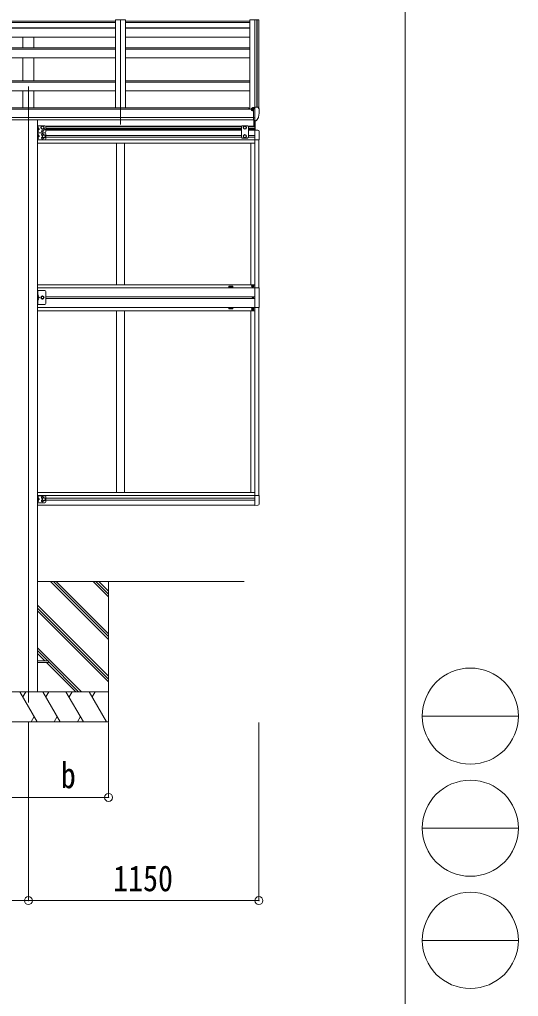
# Model space of a CAD drawing. Units: millimetres at full size, sheet at 1:40; details may follow other scales. Extents: x -11181 to 11305, y -7804 to 7716.
# Drawn here: x 8816 to 11305, y -2844 to 2035 of the extents above; entities that cross this region are included whole.
import ezdxf
from ezdxf.enums import TextEntityAlignment as Align

# ---------------------------------------------------------------- set-up
doc = ezdxf.new("R2010")
doc.units = ezdxf.units.MM
doc.header["$LTSCALE"] = 40
doc.header["$PDMODE"] = 32
doc.header["$PDSIZE"] = 40
for name, color, linetype, lineweight in [('0-0_0', 7, 'Continuous', 9), ('0-1_本体', 4, 'Continuous', 9), ('0-2_部品', 7, 'Continuous', 9), ('0-8_PARTS2', 2, 'Continuous', 9), ('0-A_寸法', 6, 'Continuous', 9), ('1-1_GLASS', 4, 'Continuous', 9), ('1-2_GLASS_SEAL', 7, 'Continuous', 9), ('F-0_240', 7, 'Continuous', 9)]:
    doc.layers.add(name, color=color, linetype=linetype, lineweight=lineweight)
doc.styles.add('ＭＳ ゴシック', font='')
doc.styles.get('ＭＳ ゴシック').set_extended_font_data('MS Gothic')

msp = doc.modelspace()

# ---------------------------------------------------------------- linework, layer by layer
at = {"layer": '0-0_0'}
for p, q in [((9935.89, -771.97), (8905.09, -771.97)), ((9259.89, -1060.98), (8970.87, -771.97)), ((9259.89, -1046.83), (8985.01, -771.97)), ((9259.89, -1032.69), (8999.16, -771.97)), ((9259.89, -848.85), (9183.01, -771.97)), ((9259.89, -834.7), (9197.15, -771.97)), ((9259.89, -820.56), (9211.29, -771.97)), ((9259.89, -771.97), (9259.89, -1471.97)), ((9259.89, -1244.82), (8905.09, -890.03)), ((9259.89, -1258.97), (8905.09, -904.17)), ((9259.89, -1273.11), (8905.09, -918.31)), ((9124.9, -1321.97), (8905.09, -1102.16)), ((8956.24, -1167.46), (8905.09, -1116.3)), ((8942.1, -1167.46), (8905.09, -1130.44)), ((9096.61, -1321.97), (8951.1, -1176.46)), ((9110.75, -1321.97), (8959.89, -1171.1)), ((8459.89, -1321.97), (9259.89, -1321.97)), ((8903.19, -1471.97), (8816.59, -1321.97)), ((8831.59, -1347.95), (8846.59, -1321.96)), ((9018.66, -1471.97), (8932.06, -1321.97)), ((8947.06, -1347.95), (8962.06, -1321.97)), ((9134.13, -1471.97), (9047.53, -1321.97)), ((9062.53, -1347.95), (9077.53, -1321.97)), ((9249.6, -1471.97), (9163, -1321.97)), ((9178, -1347.95), (9193, -1321.97)), ((8888.19, -1445.99), (8873.19, -1471.97)), ((9003.66, -1445.99), (8988.66, -1471.97)), ((9119.13, -1445.99), (9104.13, -1471.97)), ((9259.89, -1471.97), (8459.89, -1471.97))]:
    msp.add_line(p, q, dxfattribs=at)
at = {"layer": '0-1_本体'}
for p, q in [((9294.89, 2020.24), (8674.89, 2020.24)), ((9294.89, 2033.24), (9294.89, 1593.95)), ((9294.89, 2033.24), (9344.89, 2033.24)), ((9344.89, 2033.24), (9344.89, 1593.95)), ((9964.89, 2020.24), (9344.89, 2020.24)), ((9345.09, 2027.17), (9965.09, 2027.17)), ((9964.89, 2033.24), (9964.89, 1587.24)), ((10000.81, 2033.04), (10000.19, 2031.42)), ((10000.89, 2033.15), (10000.89, 1597.42)), ((10008.94, 2032.82), (10001.1, 2033.23)), ((10009.88, 2031.94), (10009.89, 1590.88)), ((9294.89, 1993.53), (8674.89, 1993.53)), ((9294.89, 1990.95), (8674.89, 1990.95)), ((9964.89, 1993.53), (9344.89, 1993.53)), ((9964.89, 1990.95), (9344.89, 1990.95)), ((9294.89, 1946.21), (8674.89, 1946.21)), ((8832.39, 1892.48), (8832.39, 1946.21)), ((8887.39, 1892.48), (8887.39, 1946.21)), ((9964.89, 1946.21), (9344.89, 1946.21)), ((9294.89, 1892.48), (8674.89, 1892.48)), ((9294.89, 1886.91), (8674.89, 1886.91)), ((9964.89, 1892.48), (9344.89, 1892.48)), ((9964.89, 1886.91), (9344.89, 1886.91)), ((9294.89, 1842.91), (8674.89, 1842.91)), ((8832.39, 1728.83), (8832.39, 1842.91)), ((8887.39, 1728.83), (8887.39, 1842.91)), ((9964.89, 1842.91), (9344.89, 1842.91)), ((9294.89, 1728.83), (8674.89, 1728.83)), ((9294.89, 1722.03), (8674.89, 1722.03)), ((9964.89, 1728.83), (9344.89, 1728.83)), ((9964.89, 1722.03), (9344.89, 1722.03)), ((9294.89, 1678.48), (8674.89, 1678.48)), ((8832.39, 1593.95), (8832.39, 1678.48)), ((8887.39, 1593.95), (8887.39, 1678.48)), ((9964.89, 1678.48), (9344.89, 1678.48)), ((4636.39, 1587.24), (9983.39, 1587.24)), ((4659.89, 1593.95), (9959.89, 1593.95)), ((9959.89, 1587.24), (9959.89, 1593.95)), ((9983.39, 1546.02), (4636.39, 1546.02)), ((4636.39, 1534.17), (9983.39, 1534.25)), ((8905.09, 1534.08), (8905.09, -1321.99))]:
    msp.add_line(p, q, dxfattribs=at)
msp.add_lwpolyline([(10000.19, 1597.42), (10000.19, 2033.24), (9964.89, 2033.24)], dxfattribs=at)
msp.add_circle((9975.91, 1582.51), 3, dxfattribs=at)
for centre, radius, start, end in [((10001.09, 2032.93), 0.301, 87.13321, 158.93673), ((10008.89, 2031.82), 1, 6.67014, 87)]:
    msp.add_arc(centre, radius, start, end, dxfattribs=at)
at = {"layer": '0-2_部品'}
for p, q in [((8675.09, 2027.17), (9295.09, 2027.17)), ((9973.59, 1591.58), (9973.59, 1587.25)), ((9988.59, 1592.75), (9974.59, 1592.69)), ((9978.09, 1592.71), (9978.09, 1594.6)), ((9978.59, 1582.52), (9978.29, 1582.52)), ((9979.11, 1582.52), (9978.59, 1582.52)), ((9978.91, 1595.02), (9988.59, 1595.74)), ((9983.59, 1587.7), (9990.09, 1588.1)), ((9988.59, 1596.52), (9990.09, 1596.52)), ((9988.59, 1596.52), (9988.59, 1590.35)), ((9990.09, 1528.94), (9990.09, 1597.43)), ((10005.18, 1596.87), (10009.24, 1591.06)), ((10012.09, 1588.06), (10012.09, 1587.43)), ((9983.59, 1532.13), (9989.09, 1532.13)), ((9989.59, 1531.13), (9989.09, 1532.13)), ((9990.09, 1531.13), (9989.59, 1531.13)), ((9991.59, 1529.03), (9990.09, 1528.94)), ((9991.59, 1529.03), (9995.3, 1529.25)), ((9997.71, 1530.75), (10007.46, 1546.13))]:
    msp.add_line(p, q, dxfattribs=at)
at = {"layer": '0-2_部品', "color": 4}
for p, q in [((8960.09, -1167.46), (8905.09, -1167.46)), ((8960.09, -1167.46), (8960.09, -1176.46)), ((8960.09, -1176.46), (8905.09, -1176.46))]:
    msp.add_line(p, q, dxfattribs=at)
at = {"layer": '0-2_部品'}
for points in [[(9973.59, 1584.14), (9973.59, 1582.52), (9973.11, 1582.52)], [(9978.29, 1583.71), (9978.29, 1582.52), (9973.59, 1582.52)], [(9978.91, 1595.02), (9978.74, 1595), (9978.59, 1594.97), (9978.44, 1594.93), (9978.32, 1594.88), (9978.22, 1594.82), (9978.15, 1594.75), (9978.1, 1594.68), (9978.09, 1594.6)], [(9983.59, 1532.13), (9983.59, 1590.35), (9988.59, 1590.35)], [(9990.09, 1597.43), (10002.09, 1597.43), (10004.42, 1597.29)], [(9990.09, 1542.82), (9986.92, 1543.23), (9983.59, 1543.66)]]:
    msp.add_lwpolyline(points, dxfattribs=at)
for centre, radius, start, end in [((9976.09, 1582.52), 2.5, 28.35764, 180), ((9976.09, 1582.52), 2.5, 0, 28.35764), ((10004.36, 1596.29), 1, 35, 86.5), ((9819.6, 1587.44), 192.49, 347.8767, 359.9992), ((10009.09, 1588.06), 3, 0, 87), ((9995.11, 1532.25), 3, 273.5, 330), ((10004.86, 1547.63), 3, 330, 348.16652)]:
    msp.add_arc(centre, radius, start, end, dxfattribs=at)
msp.add_ellipse((9974.59, 1591.59), major_axis=(0.02, 1.1), ratio=0.906239, start_param=0.0206394, end_param=1.5914357, dxfattribs=at)
at = {"layer": '0-8_PARTS2'}
for p, q in [((9319.89, 2030.11), (9319.89, 1510.83)), ((9989.89, 2030.11), (9989.89, 1510.83)), ((8859.89, 1699.63), (8859.89, -1375.6))]:
    msp.add_line(p, q, dxfattribs=at)
at = {"layer": '0-A_寸法'}
for p, q in [((8859.89, -2364.84), (8859.89, -1475.45)), ((9259.89, -1849.86), (9259.89, -1475.45)), ((10009.88, -2364.84), (10009.88, -1475.45)), ((9259.89, -1849.86), (8459.89, -1849.86)), ((8859.89, -2364.84), (5759.89, -2364.84)), ((10009.88, -2364.84), (8859.89, -2364.84))]:
    msp.add_line(p, q, dxfattribs=at)
for p in [(9259.89, -1849.86), (8859.89, -2364.84), (10009.88, -2364.84)]:
    msp.add_point(p, dxfattribs=at)
at = {"layer": '1-1_GLASS'}
for p, q in [((8945.09, 1502.92), (9925.59, 1502.92)), ((8947.06, 1499.42), (9922.59, 1499.42)), ((8947.09, 1490.42), (9922.59, 1490.42)), ((8947.09, 1486.92), (9922.59, 1486.92)), ((9922.59, 1481.92), (8947.09, 1481.92)), ((9954.59, 1502.92), (9990.09, 1502.92)), ((9957.59, 1499.42), (9990.09, 1499.42)), ((9957.59, 1490.42), (9990.09, 1490.42)), ((9957.59, 1486.92), (9990.09, 1486.92)), ((9990.09, 1481.92), (9957.59, 1481.92)), ((9990.09, 1482.62), (9990.09, 645.42)), ((9990.09, 1433.42), (8905.09, 1433.42)), ((8905.09, 1417.42), (9990.09, 1417.42)), ((8947.09, 1455.92), (9922.59, 1455.92)), ((8947.09, 1446.92), (9922.59, 1446.92)), ((9299.89, 1417.42), (9299.89, 710.42)), ((9339.89, 1417.42), (9339.89, 710.42)), ((9957.59, 1455.92), (9990.09, 1455.92)), ((9957.59, 1446.92), (9990.09, 1446.92)), ((9970.09, 1417.42), (9970.09, 710.42)), ((9970.09, 1417.42), (9970.09, 710.42)), ((10010.09, 1433.22), (10010.09, 694.62)), ((8905.09, 710.42), (9990.09, 710.42)), ((8905.09, 694.42), (9990.09, 694.42)), ((8947.09, 649.87), (9990.09, 649.87)), ((9990.09, 640.87), (8947.09, 640.87)), ((9990.09, 645.62), (9990.09, -391.58)), ((9990.09, 596.42), (8905.09, 596.42)), ((10010.09, 596.22), (10010.09, -342.38)), ((8905.09, 580.42), (9990.09, 580.42)), ((9299.89, -326.58), (9299.89, 580.42)), ((9339.89, -326.58), (9339.89, 580.42)), ((9970.09, 580.42), (9970.09, -326.58)), ((9970.09, 580.42), (9970.09, -326.58)), ((8905.09, -326.58), (9990.09, -326.58)), ((9990.09, -326.58), (9990.09, -342.58)), ((8905.09, -342.58), (9990.09, -342.58)), ((8947.09, -356.08), (9990.09, -356.08)), ((8947.09, -365.08), (9990.09, -365.08)), ((8905.09, -391.08), (9990.09, -391.08))]:
    msp.add_line(p, q, dxfattribs=at)
for points in [[(9860.09, 697.43), (9880.09, 697.43), (9880.09, 702.43), (9860.09, 702.43)], [(9860.09, 595.43), (9880.09, 595.43), (9880.09, 590.43), (9860.09, 590.43)]]:
    msp.add_lwpolyline(points, close=True, dxfattribs=at)
at = {"layer": '1-2_GLASS_SEAL'}
for p, q in [((9984.59, 1502.92), (9984.59, 1532.13)), ((9990.09, 1528.93), (9990.09, 1482.42)), ((9991.59, 1482.42), (9991.59, 1529.02)), ((8905.09, 1503.92), (8905.09, 1468.92)), ((8942.09, 1503.92), (8905.09, 1503.92)), ((8905.09, 1468.92), (8905.09, 1433.92)), ((8942.09, 1468.92), (8905.09, 1468.92)), ((8942.09, 1468.92), (8905.09, 1468.92)), ((8907.59, 1503.92), (8907.59, 1468.92)), ((8908.09, 1491.42), (8907.59, 1491.51)), ((8907.59, 1486.42), (8914.59, 1486.42)), ((8908.09, 1473.42), (8907.59, 1473.51)), ((8907.59, 1468.92), (8907.59, 1433.92)), ((8908.09, 1499.42), (8908.89, 1499.28)), ((8908.09, 1491.42), (8908.89, 1491.57)), ((8908.09, 1481.42), (8908.89, 1481.28)), ((8908.09, 1473.42), (8908.89, 1473.57)), ((8908.09, 1464.42), (8908.89, 1464.28)), ((8947.09, 1498.92), (8947.09, 1473.92)), ((8947.09, 1463.92), (8947.09, 1438.92)), ((9926.59, 1503.92), (9922.59, 1499.92)), ((9922.59, 1499.92), (9922.59, 1446.43)), ((9953.59, 1503.92), (9926.59, 1503.92)), ((9953.59, 1503.92), (9957.59, 1499.92)), ((9957.59, 1446.43), (9957.59, 1499.92)), ((9990.09, 1482.42), (10005.37, 1481.62)), ((10010.59, 1476.13), (10010.59, 1433.22)), ((8942.09, 1433.92), (8905.09, 1433.92)), ((8908.09, 1456.42), (8907.59, 1456.51)), ((8907.59, 1451.42), (8914.59, 1451.42)), ((8908.09, 1438.42), (8907.59, 1438.51)), ((8908.09, 1456.42), (8908.89, 1456.57)), ((8908.09, 1446.42), (8908.89, 1446.28)), ((8908.09, 1438.42), (8908.89, 1438.57)), ((9926.59, 1442.43), (9922.59, 1446.43)), ((9953.59, 1442.43), (9926.59, 1442.43)), ((9940.09, 1458.93), (9933.59, 1455.18)), ((9933.59, 1455.18), (9933.59, 1447.67)), ((9933.59, 1447.67), (9940.09, 1443.92)), ((9946.59, 1455.18), (9940.09, 1458.93)), ((9940.09, 1443.92), (9946.59, 1447.67)), ((9946.59, 1447.67), (9946.59, 1455.18)), ((9953.59, 1442.43), (9957.59, 1446.43)), ((9990.09, 1433.22), (10010.59, 1433.22)), ((9977.59, 704.93), (9976.59, 704.93)), ((9980.59, 703.93), (9981.59, 703.93)), ((8942.09, 681.37), (8905.09, 681.37)), ((8907.59, 681.37), (8907.59, 611.37)), ((8908.09, 651.37), (8907.59, 651.46)), ((8907.59, 651.37), (8914.59, 646.37)), ((8907.59, 646.37), (8914.59, 646.37)), ((8907.59, 641.37), (8914.59, 646.37)), ((8908.09, 659.37), (8908.89, 659.23)), ((8908.09, 651.37), (8908.89, 651.51)), ((8908.09, 641.37), (8908.89, 641.23)), ((8947.09, 616.37), (8947.09, 676.37)), ((9978.86, 646.02), (9978.04, 646.02)), ((9981.32, 646.84), (9982.14, 646.84)), ((8908.09, 633.37), (8907.59, 633.46)), ((8908.09, 633.37), (8908.89, 633.51)), ((9977.59, 587.93), (9976.59, 587.93)), ((9980.59, 588.93), (9981.59, 588.93)), ((8905.09, -343.08), (8905.09, -378.08)), ((8942.09, -343.08), (8905.09, -343.08)), ((8942.09, -378.08), (8905.09, -378.08)), ((8907.59, -343.08), (8907.59, -378.08)), ((8908.09, -355.58), (8907.59, -355.49)), ((8907.59, -360.58), (8914.59, -360.58)), ((8908.09, -373.58), (8907.59, -373.49)), ((8908.09, -347.58), (8908.89, -347.72)), ((8908.09, -355.58), (8908.89, -355.43)), ((8908.09, -365.58), (8908.89, -365.72)), ((8908.09, -373.58), (8908.89, -373.43)), ((8947.09, -348.08), (8947.09, -373.08)), ((9990.09, -342.38), (10010.59, -342.38)), ((10010.59, -385.29), (10010.59, -342.38)), ((9990.09, -391.58), (10005.37, -390.78))]:
    msp.add_line(p, q, dxfattribs=at)
for points in [[(8907.2, 1495.42), (8907.83, 1496.61), (8910.07, 1497.72)], [(8907.2, 1495.42), (8907.83, 1494.24), (8910.07, 1493.12)], [(8907.2, 1477.42), (8907.83, 1478.61), (8910.07, 1479.72)], [(8907.2, 1477.42), (8907.83, 1476.24), (8910.07, 1475.12)], [(8908.09, 1491.42), (8908.09, 1499.42), (8907.59, 1499.34), (8907.59, 1491.51)], [(8907.59, 1491.42), (8914.59, 1486.42), (8907.59, 1481.42)], [(8908.09, 1473.42), (8908.09, 1481.42), (8907.59, 1481.34), (8907.59, 1473.51)], [(8908.09, 1456.42), (8908.09, 1464.42), (8907.59, 1464.34), (8907.59, 1456.51)], [(9933.59, 1498.68), (9940.09, 1502.43), (9946.59, 1498.68)], [(9946.59, 1498.68), (9946.59, 1491.17), (9940.09, 1487.42), (9933.59, 1491.17), (9933.59, 1498.68)], [(8907.2, 1460.42), (8907.83, 1461.61), (8910.07, 1462.72)], [(8907.2, 1460.42), (8907.83, 1459.24), (8910.07, 1458.12)], [(8907.2, 1442.42), (8907.83, 1443.61), (8910.07, 1444.72)], [(8907.2, 1442.42), (8907.83, 1441.24), (8910.07, 1440.12)], [(8907.59, 1456.42), (8914.59, 1451.42), (8907.59, 1446.42)], [(8908.09, 1438.42), (8908.09, 1446.42), (8907.59, 1446.34), (8907.59, 1438.51)], [(9976.59, 704.93), (9976.59, 703.93), (9977.59, 703.93)], [(9979.59, 705.93), (9979.59, 706.93), (9978.59, 706.93), (9978.59, 705.93)], [(9978.59, 702.93), (9978.59, 701.93), (9979.59, 701.93), (9979.59, 702.93)], [(9981.59, 703.93), (9981.59, 704.93), (9980.59, 704.93)], [(9990.09, 695.43), (10010.79, 695.43), (10010.79, 597.43), (9990.09, 597.43)], [(8942.09, 611.37), (8905.09, 611.37), (8905.09, 681.37)], [(8907.2, 655.37), (8907.83, 656.56), (8910.07, 657.67)], [(8907.2, 655.37), (8907.83, 654.18), (8910.07, 653.07)], [(8907.2, 637.37), (8907.83, 638.56), (8910.07, 639.67)], [(8907.2, 637.37), (8907.83, 636.18), (8910.07, 635.07)], [(8908.09, 651.37), (8908.09, 659.37), (8907.59, 659.28), (8907.59, 651.46)], [(8908.09, 633.37), (8908.09, 641.37), (8907.59, 641.28), (8907.59, 633.46)], [(9978.04, 646.02), (9978.04, 646.84), (9978.86, 646.84)], [(9979.68, 647.66), (9979.68, 648.48), (9980.5, 648.48), (9980.5, 647.66)], [(9980.5, 645.2), (9980.5, 644.38), (9979.68, 644.38), (9979.68, 645.2)], [(9982.14, 646.84), (9982.14, 646.02), (9981.32, 646.02)], [(9976.59, 587.93), (9976.59, 588.93), (9977.59, 588.93)], [(9978.59, 589.93), (9978.59, 590.93), (9979.59, 590.93), (9979.59, 589.93)], [(9979.59, 586.93), (9979.59, 585.93), (9978.59, 585.93), (9978.59, 586.93)], [(9981.59, 588.93), (9981.59, 587.93), (9980.59, 587.93)], [(8907.2, -351.58), (8907.83, -350.39), (8910.07, -349.28)], [(8907.2, -351.58), (8907.83, -352.76), (8910.07, -353.88)], [(8907.2, -369.58), (8907.83, -368.39), (8910.07, -367.28)], [(8907.2, -369.58), (8907.83, -370.76), (8910.07, -371.88)], [(8908.09, -355.58), (8908.09, -347.58), (8907.59, -347.66), (8907.59, -355.49)], [(8907.59, -355.58), (8914.59, -360.58), (8907.59, -365.58)], [(8908.09, -373.58), (8908.09, -365.58), (8907.59, -365.66), (8907.59, -373.49)]]:
    msp.add_lwpolyline(points, dxfattribs=at)
for points in [[(8930.09, 1487.42), (8923.59, 1491.17), (8923.59, 1498.68), (8930.09, 1502.43), (8936.59, 1498.68), (8936.59, 1491.17)], [(8937.09, 1443.92), (8930.59, 1447.67), (8930.59, 1455.18), (8937.09, 1458.93), (8943.59, 1455.18), (8943.59, 1447.67)], [(8922.58, 646.37), (8926.33, 639.87), (8933.84, 639.87), (8937.59, 646.37), (8933.84, 652.87), (8926.33, 652.87)], [(8937.09, -368.08), (8930.59, -364.33), (8930.59, -356.82), (8937.09, -353.07), (8943.59, -356.82), (8943.59, -364.33)]]:
    msp.add_lwpolyline(points, close=True, dxfattribs=at)
for centre, radius in [((8930.09, 1494.92), 8.5), ((8930.09, 1494.92), 7.5), ((8930.09, 1494.92), 6.5), ((8930.09, 1477.92), 4.25), ((9940.09, 1494.92), 8.5), ((9940.09, 1494.92), 7.5), ((9940.09, 1494.92), 6.5), ((8937.09, 1451.42), 8.5), ((8937.09, 1451.42), 7.5), ((8937.09, 1451.42), 6.5), ((9940.09, 1451.42), 8.5), ((9940.09, 1451.42), 7.5), ((9940.09, 1451.42), 6.5), ((9979.09, 704.43), 5.9), ((8930.09, 646.37), 8.5), ((8930.09, 646.37), 7.5), ((8930.09, 646.37), 6.5), ((8930.09, 646.37), 5.5), ((9980.09, 646.43), 3.75), ((9979.09, 588.43), 5.9), ((8937.09, -360.58), 8.5), ((8937.09, -360.58), 7.5), ((8937.09, -360.58), 6.5)]:
    msp.add_circle(centre, radius, dxfattribs=at)
for centre, radius, start, end in [((8908.73, 1498.4), 0.9, 32.05588, 80), ((8908.73, 1492.45), 0.9, 280, 327.94412), ((8908.73, 1480.4), 0.9, 32.05588, 80), ((8908.73, 1474.45), 0.9, 280, 327.94412), ((8908.73, 1463.4), 0.9, 32.05588, 80), ((8903.99, 1495.42), 6.5, 327.94412, 32.05588), ((8903.99, 1477.42), 6.5, 327.94412, 32.05588), ((8903.99, 1460.42), 6.5, 327.94412, 32.05588), ((8930.09, 1459.92), 4.25, 353.70569, 265.23923), ((8937.09, 1486.42), 4.25, 173.70569, 85.23923), ((8942.09, 1498.92), 5, 0, 90), ((8942.09, 1473.92), 5, 270, 0), ((8942.09, 1463.92), 5, 0, 90), ((10005.09, 1476.13), 5.5, 0, 87), ((8908.73, 1457.45), 0.9, 280, 327.94412), ((8908.73, 1445.4), 0.9, 32.05588, 80), ((8908.73, 1439.45), 0.9, 280, 327.94412), ((8903.99, 1442.42), 6.5, 327.94412, 32.05588), ((8930.09, 1442.92), 4.25, 94.76077, 6.29431), ((8942.09, 1438.92), 5, 270, 0), ((9977.59, 705.93), 1, 270, 0), ((9977.59, 702.93), 1, 0, 90), ((9980.59, 705.93), 1, 180, 270), ((9980.59, 702.93), 1, 90, 180), ((8908.73, 658.34), 0.9, 32.05588, 80), ((8908.73, 652.4), 0.9, 280, 327.94412), ((8908.73, 640.34), 0.9, 32.05588, 80), ((8903.99, 655.37), 6.5, 327.94412, 32.05588), ((8903.99, 637.37), 6.5, 327.94412, 32.05588), ((8942.09, 676.37), 5, 0, 90), ((9978.86, 647.66), 0.82, 270, 0), ((9978.86, 645.2), 0.82, 0, 90), ((9981.32, 647.66), 0.82, 180, 270), ((9981.32, 645.2), 0.82, 90, 180), ((8908.73, 634.4), 0.9, 280, 327.94412), ((8942.09, 616.37), 5, 270, 0), ((9977.59, 589.93), 1, 270, 0), ((9977.59, 586.93), 1, 0, 90), ((9980.59, 589.93), 1, 180, 270), ((9980.59, 586.93), 1, 90, 180), ((8908.73, -348.6), 0.9, 32.05588, 80), ((8908.73, -354.55), 0.9, 280, 327.94412), ((8908.73, -366.6), 0.9, 32.05588, 80), ((8908.73, -372.55), 0.9, 280, 327.94412), ((8903.99, -351.58), 6.5, 327.94412, 32.05588), ((8903.99, -369.58), 6.5, 327.94412, 32.05588), ((8930.09, -352.08), 4.25, 353.70569, 265.23923), ((8930.09, -369.08), 4.25, 94.76077, 6.29431), ((8942.09, -348.08), 5, 0, 90), ((8942.09, -373.08), 5, 270, 0), ((10005.09, -385.29), 5.5, 273, 0)]:
    msp.add_arc(centre, radius, start, end, dxfattribs=at)
at = {"layer": 'F-0_240', "color": 5}
msp.add_line((10739.39, 7716.46), (10739.39, -7803.54), dxfattribs=at)
at = {"layer": 'F-0_240', "color": 4}
for p, q in [((10824.88, -1443.54), (11304.88, -1443.54)), ((10824.88, -2003.54), (11304.88, -2003.54)), ((10824.88, -2563.54), (11304.88, -2563.54))]:
    msp.add_line(p, q, dxfattribs=at)
for centre in [(11064.88, -1443.54), (11064.88, -2003.54), (11064.88, -2563.54)]:
    msp.add_circle(centre, 240, dxfattribs=at)

# ---------------------------------------------------------------- texts
at = {"layer": '0-A_寸法', "color": 7, "style": 'ＭＳ ゴシック', "width": 0.85}
for s, p in [('b', (9021.89, -1841.86)), ('1150', (9282.88, -2356.84))]:
    msp.add_text(s, height=129, dxfattribs=at).set_placement(p, align=Align.BOTTOM_LEFT)

doc.saveas('drawing.dxf')
